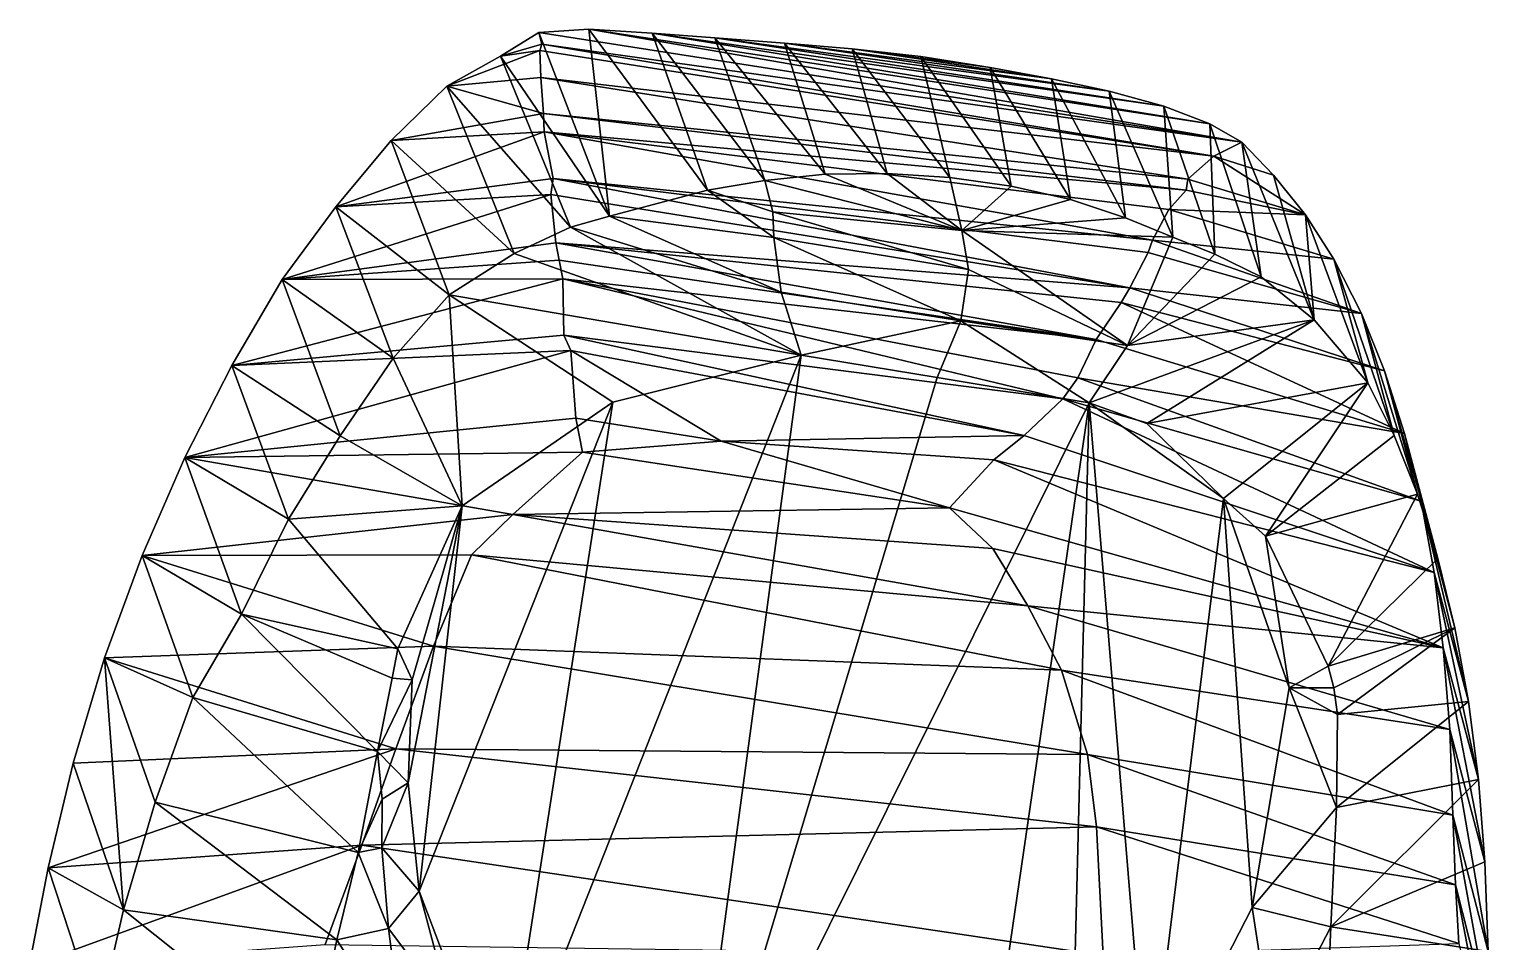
# Model space of a CAD drawing. Extents: x 0 to 165, y 0 to 73.
# Drawn here: x 57.27 to 76.86, y 53.76 to 65.95 of the extents above; entities that cross this region are included whole.
import ezdxf

# ---------------------------------------------------------------- set-up
doc = ezdxf.new("R2010")
doc.units = 0
doc.layers.get('0').update_dxf_attribs({"color": 1, "linetype": 'CONTINUOUS'})

msp = doc.modelspace()

# ---------------------------------------------------------------- linework, layer by layer
at = {"color": 2}
for points in [[(64.0839, 65.9064, 211.133), (65.0286, 63.4501, 216.038), (63.5721, 65.5891, 211.385)], [(64.1255, 65.7501, 210.682), (64.0839, 65.9064, 211.133), (63.5721, 65.5891, 211.385)], [(64.0839, 65.9064, 211.133), (64.754, 65.9476, 211.296), (65.0286, 63.4501, 216.038)], [(64.0839, 65.9064, 211.133), (73.4793, 64.4383, 209.969), (64.754, 65.9476, 211.296)], [(64.1255, 65.7501, 210.682), (73.4793, 64.4383, 209.969), (64.0839, 65.9064, 211.133)], [(64.754, 65.9476, 211.296), (66.3392, 63.7968, 215.852), (65.0286, 63.4501, 216.038)], [(64.754, 65.9476, 211.296), (73.0534, 64.6847, 210.205), (65.5972, 65.897, 211.534)], [(64.754, 65.9476, 211.296), (73.4793, 64.4383, 209.969), (73.0534, 64.6847, 210.205)], [(65.5972, 65.897, 211.534), (66.3392, 63.7968, 215.852), (64.754, 65.9476, 211.296)], [(65.5972, 65.897, 211.534), (67.1036, 63.9291, 215.7), (66.3392, 63.7968, 215.852)], [(65.5972, 65.897, 211.534), (72.4377, 64.9203, 210.602), (66.4373, 65.8332, 211.713)], [(65.5972, 65.897, 211.534), (73.0534, 64.6847, 210.205), (72.4377, 64.9203, 210.602)], [(66.4373, 65.8332, 211.713), (67.1036, 63.9291, 215.7), (65.5972, 65.897, 211.534)], [(66.4373, 65.8332, 211.713), (67.9122, 64.0098, 215.536), (67.1036, 63.9291, 215.7)], [(66.4373, 65.8332, 211.713), (71.7065, 65.1223, 210.951), (67.3664, 65.761, 211.719)], [(66.4373, 65.8332, 211.713), (72.4377, 64.9203, 210.602), (71.7065, 65.1223, 210.951)], [(67.3664, 65.761, 211.719), (67.9122, 64.0098, 215.536), (66.4373, 65.8332, 211.713)], [(62.8523, 65.1872, 211.257), (64.097, 65.6667, 210.514), (63.5721, 65.5891, 211.385)], [(64.097, 65.6667, 210.514), (64.1255, 65.7501, 210.682), (63.5721, 65.5891, 211.385)], [(64.097, 65.6667, 210.514), (73.1066, 64.2536, 209.169), (64.1255, 65.7501, 210.682)], [(64.1255, 65.7501, 210.682), (73.1066, 64.2536, 209.169), (73.4793, 64.4383, 209.969)], [(67.3664, 65.761, 211.719), (68.7414, 64.0219, 215.354), (67.9122, 64.0098, 215.536)], [(67.3664, 65.761, 211.719), (70.936, 65.2875, 211.233), (68.2727, 65.6874, 211.749)], [(67.3664, 65.761, 211.719), (71.7065, 65.1223, 210.951), (70.936, 65.2875, 211.233)], [(68.2727, 65.6874, 211.749), (68.7414, 64.0219, 215.354), (67.3664, 65.761, 211.719)], [(68.2727, 65.6874, 211.749), (69.5762, 63.9672, 215.182), (68.7414, 64.0219, 215.354)], [(68.2727, 65.6874, 211.749), (70.1158, 65.4359, 211.451), (69.1886, 65.5851, 211.611)], [(68.2727, 65.6874, 211.749), (70.936, 65.2875, 211.233), (70.1158, 65.4359, 211.451)], [(69.1886, 65.5851, 211.611), (69.5762, 63.9672, 215.182), (68.2727, 65.6874, 211.749)], [(63.5721, 65.5891, 211.385), (64.5047, 63.3044, 216.103), (62.8523, 65.1872, 211.257)], [(63.5721, 65.5891, 211.385), (65.0286, 63.4501, 216.038), (64.5047, 63.3044, 216.103)], [(69.1886, 65.5851, 211.611), (70.399, 63.8527, 215.029), (69.5762, 63.9672, 215.182)], [(70.1158, 65.4359, 211.451), (70.399, 63.8527, 215.029), (69.1886, 65.5851, 211.611)], [(70.1158, 65.4359, 211.451), (71.1906, 63.6729, 214.907), (70.399, 63.8527, 215.029)], [(70.936, 65.2875, 211.233), (71.1906, 63.6729, 214.907), (70.1158, 65.4359, 211.451)], [(62.8523, 65.1872, 211.257), (64.1479, 64.8218, 209.345), (64.1103, 65.3044, 209.966)], [(70.936, 65.2875, 211.233), (71.9239, 63.4296, 214.793), (71.1906, 63.6729, 214.907)], [(71.7065, 65.1223, 210.951), (71.9239, 63.4296, 214.793), (70.936, 65.2875, 211.233)], [(62.8523, 65.1872, 211.257), (63.7533, 62.9504, 216.041), (62.1078, 64.4633, 211.178)], [(62.1078, 64.4633, 211.178), (64.1479, 64.8218, 209.345), (62.8523, 65.1872, 211.257)], [(62.8523, 65.1872, 211.257), (64.5047, 63.3044, 216.103), (63.7533, 62.9504, 216.041)], [(71.7065, 65.1223, 210.951), (72.5576, 63.17, 214.579), (71.9239, 63.4296, 214.793)], [(72.4377, 64.9203, 210.602), (72.5576, 63.17, 214.579), (71.7065, 65.1223, 210.951)], [(72.4377, 64.9203, 210.602), (73.1181, 62.9413, 214.376), (72.5576, 63.17, 214.579)], [(62.1078, 64.4633, 211.178), (64.1567, 64.5797, 209.102), (64.1479, 64.8218, 209.345)], [(61.3702, 63.5744, 210.893), (64.1567, 64.5797, 209.102), (62.1078, 64.4633, 211.178)], [(62.1078, 64.4633, 211.178), (62.8863, 62.4008, 215.927), (61.3702, 63.5744, 210.893)], [(62.1078, 64.4633, 211.178), (63.7533, 62.9504, 216.041), (62.8863, 62.4008, 215.927)], [(60.6523, 62.6025, 210.409), (64.2462, 63.7391, 208.426), (61.3702, 63.5744, 210.893)], [(61.3702, 63.5744, 210.893), (62.1364, 61.5536, 215.599), (60.6523, 62.6025, 210.409)], [(61.3702, 63.5744, 210.893), (62.8863, 62.4008, 215.927), (62.1364, 61.5536, 215.599)], [(60.6523, 62.6025, 210.409), (61.4267, 60.5163, 215.249), (59.9806, 61.4569, 209.918)], [(60.6523, 62.6025, 210.409), (62.1364, 61.5536, 215.599), (61.4267, 60.5163, 215.249)], [(69.8332, 49.9452, 211.342), (71.4416, 60.9564, 215.759), (71.1765, 50.623, 211.332)], [(72.2236, 51.4948, 211.321), (71.1765, 50.623, 211.332), (71.4416, 60.9564, 215.759)], [(72.2236, 51.4948, 211.321), (73.2362, 59.6775, 214.628), (73.6202, 54.2125, 211.83)], [(76.3286, 57.9502, 211.471), (76.5106, 56.9636, 211.029), (74.757, 56.7923, 213.106)], [(76.5106, 56.9636, 211.029), (74.7453, 55.5463, 212.771), (74.757, 56.7923, 213.106)], [(76.6447, 55.9215, 210.568), (74.7453, 55.5463, 212.771), (76.5106, 56.9636, 211.029)], [(76.6447, 55.9215, 210.568), (74.6692, 53.9541, 212.2), (74.7453, 55.5463, 212.771)], [(76.6447, 55.9215, 210.568), (76.7299, 54.8225, 210.101), (74.6692, 53.9541, 212.2)], [(72.2236, 51.4948, 211.321), (73.6202, 54.2125, 211.83), (73.892, 52.4492, 211.962)]]:
    msp.add_polyline3d(points, close=True, dxfattribs=at)
at = {"color": 60}
for points in [[(64.1103, 65.3044, 209.966), (64.097, 65.6667, 210.514), (62.8523, 65.1872, 211.257)], [(64.1103, 65.3044, 209.966), (73.1066, 64.2536, 209.169), (64.097, 65.6667, 210.514)], [(64.1479, 64.8218, 209.345), (72.7602, 63.9465, 208.662), (64.1103, 65.3044, 209.966)], [(64.1103, 65.3044, 209.966), (72.7602, 63.9465, 208.662), (73.1066, 64.2536, 209.169)], [(73.0534, 64.6847, 210.205), (73.1181, 62.9413, 214.376), (72.4377, 64.9203, 210.602)], [(73.0534, 64.6847, 210.205), (73.737, 62.6382, 214.128), (73.1181, 62.9413, 214.376)], [(73.4793, 64.4383, 209.969), (73.737, 62.6382, 214.128), (73.0534, 64.6847, 210.205)], [(73.1066, 64.2536, 209.169), (73.9035, 63.9999, 209.648), (73.4793, 64.4383, 209.969)], [(73.1066, 64.2536, 209.169), (74.3309, 63.4697, 209.375), (73.9035, 63.9999, 209.648)], [(73.4793, 64.4383, 209.969), (74.4459, 62.0647, 213.739), (73.737, 62.6382, 214.128)], [(73.9035, 63.9999, 209.648), (74.4459, 62.0647, 213.739), (73.4793, 64.4383, 209.969)], [(73.9035, 63.9999, 209.648), (74.3309, 63.4697, 209.375), (74.4459, 62.0647, 213.739)], [(74.3309, 63.4697, 209.375), (72.5045, 63.5379, 208.135), (74.7111, 62.8766, 208.991)], [(74.3309, 63.4697, 209.375), (75.1644, 61.2245, 213.013), (74.4459, 62.0647, 213.739)], [(59.9806, 61.4569, 209.918), (64.4047, 62.6129, 207.606), (60.6523, 62.6025, 210.409)], [(59.3508, 60.2264, 209.328), (64.5127, 61.6574, 206.915), (59.9806, 61.4569, 209.918)], [(59.9806, 61.4569, 209.918), (60.7355, 59.4028, 214.711), (59.3508, 60.2264, 209.328)], [(59.9806, 61.4569, 209.918), (61.4267, 60.5163, 215.249), (60.7355, 59.4028, 214.711)], [(59.3508, 60.2264, 209.328), (60.11, 58.1334, 214.229), (58.7818, 58.917, 208.725)], [(59.3508, 60.2264, 209.328), (63.7345, 59.4645, 205.644), (64.6692, 60.2963, 205.969)], [(59.3508, 60.2264, 209.328), (60.7355, 59.4028, 214.711), (60.11, 58.1334, 214.229)]]:
    msp.add_polyline3d(points, close=True, dxfattribs=at)
at = {"color": 70}
for points in [[(72.7368, 63.7994, 208.407), (72.7602, 63.9465, 208.662), (64.1479, 64.8218, 209.345)], [(72.7368, 63.7994, 208.407), (64.1479, 64.8218, 209.345), (64.1567, 64.5797, 209.102)], [(64.2746, 63.953, 208.578), (64.1567, 64.5797, 209.102), (61.3702, 63.5744, 210.893)], [(64.2746, 63.953, 208.578), (72.2842, 63.1301, 207.785), (64.1567, 64.5797, 209.102)], [(72.7368, 63.7994, 208.407), (64.1567, 64.5797, 209.102), (72.5045, 63.5379, 208.135)], [(72.2842, 63.1301, 207.785), (72.5045, 63.5379, 208.135), (64.1567, 64.5797, 209.102)], [(72.7602, 63.9465, 208.662), (74.3309, 63.4697, 209.375), (73.1066, 64.2536, 209.169)], [(64.2462, 63.7391, 208.426), (64.2746, 63.953, 208.578), (61.3702, 63.5744, 210.893)], [(64.2462, 63.7391, 208.426), (71.9819, 62.4908, 207.317), (64.2746, 63.953, 208.578)], [(64.2746, 63.953, 208.578), (71.9819, 62.4908, 207.317), (72.2298, 62.963, 207.674)], [(72.2298, 62.963, 207.674), (72.2842, 63.1301, 207.785), (64.2746, 63.953, 208.578)], [(72.7368, 63.7994, 208.407), (74.3309, 63.4697, 209.375), (72.7602, 63.9465, 208.662)], [(64.31, 63.0962, 207.955), (64.2462, 63.7391, 208.426), (60.6523, 62.6025, 210.409)], [(64.31, 63.0962, 207.955), (71.9819, 62.4908, 207.317), (64.2462, 63.7391, 208.426)], [(72.7368, 63.7994, 208.407), (72.5045, 63.5379, 208.135), (74.3309, 63.4697, 209.375)], [(72.5045, 63.5379, 208.135), (72.2842, 63.1301, 207.785), (74.7111, 62.8766, 208.991)], [(74.7111, 62.8766, 208.991), (75.1644, 61.2245, 213.013), (74.3309, 63.4697, 209.375)], [(64.3545, 62.8624, 207.776), (64.31, 63.0962, 207.955), (60.6523, 62.6025, 210.409)], [(64.31, 63.0962, 207.955), (71.5332, 61.8033, 206.769), (71.8687, 62.2985, 207.153)], [(64.3545, 62.8624, 207.776), (71.5332, 61.8033, 206.769), (64.31, 63.0962, 207.955)], [(72.2298, 62.963, 207.674), (75.0795, 62.1501, 208.722), (72.2842, 63.1301, 207.785)], [(74.7111, 62.8766, 208.991), (72.2842, 63.1301, 207.785), (75.0795, 62.1501, 208.722)], [(72.2298, 62.963, 207.674), (71.9819, 62.4908, 207.317), (75.0795, 62.1501, 208.722)], [(74.7111, 62.8766, 208.991), (75.5167, 60.5187, 212.668), (75.1644, 61.2245, 213.013)], [(75.0795, 62.1501, 208.722), (75.5167, 60.5187, 212.668), (74.7111, 62.8766, 208.991)], [(64.4047, 62.6129, 207.606), (64.3545, 62.8624, 207.776), (60.6523, 62.6025, 210.409)], [(64.4047, 62.6129, 207.606), (71.5332, 61.8033, 206.769), (64.3545, 62.8624, 207.776)], [(64.4047, 62.6129, 207.606), (71.0867, 61.0081, 206.164), (71.2869, 61.2916, 206.373)], [(75.0795, 62.1501, 208.722), (71.9819, 62.4908, 207.317), (75.3884, 61.3816, 208.309)], [(75.0795, 62.1501, 208.722), (75.8296, 59.7337, 212.294), (75.5167, 60.5187, 212.668)], [(75.3884, 61.3816, 208.309), (75.8296, 59.7337, 212.294), (75.0795, 62.1501, 208.722)], [(75.3884, 61.3816, 208.309), (76.1009, 58.8756, 211.894), (75.8296, 59.7337, 212.294)], [(75.6536, 60.5467, 207.854), (76.1009, 58.8756, 211.894), (75.3884, 61.3816, 208.309)], [(75.6536, 60.5467, 207.854), (71.2869, 61.2916, 206.373), (75.8754, 59.6442, 207.377)], [(75.6536, 60.5467, 207.854), (76.3286, 57.9502, 211.471), (76.1009, 58.8756, 211.894)], [(58.7818, 58.917, 208.725), (63.7345, 59.4645, 205.644), (59.3508, 60.2264, 209.328)], [(58.7818, 58.917, 208.725), (59.4591, 57.017, 213.227), (58.2764, 57.5487, 208.099)], [(58.7818, 58.917, 208.725), (58.2764, 57.5487, 208.099), (62.6743, 57.7046, 204.877)], [(58.7818, 58.917, 208.725), (60.11, 58.1334, 214.229), (59.4591, 57.017, 213.227)], [(58.2764, 57.5487, 208.099), (62.1736, 56.3313, 204.318), (62.6743, 57.7046, 204.877)], [(58.2764, 57.5487, 208.099), (58.5303, 54.182, 212.177), (57.858, 56.1398, 207.546)], [(58.2764, 57.5487, 208.099), (59.4591, 57.017, 213.227), (58.9567, 55.6191, 212.697)]]:
    msp.add_polyline3d(points, close=True, dxfattribs=at)
at = {"color": 20}
for points in [[(67.1036, 63.9291, 215.7), (67.2106, 63.5074, 216.197), (66.3392, 63.7968, 215.852)], [(69.739, 63.2595, 215.66), (67.1036, 63.9291, 215.7), (67.9122, 64.0098, 215.536)], [(67.1036, 63.9291, 215.7), (69.739, 63.2595, 215.66), (67.2106, 63.5074, 216.197)], [(67.9122, 64.0098, 215.536), (68.7414, 64.0219, 215.354), (69.739, 63.2595, 215.66)], [(69.739, 63.2595, 215.66), (68.7414, 64.0219, 215.354), (69.5762, 63.9672, 215.182)], [(69.5762, 63.9672, 215.182), (70.399, 63.8527, 215.029), (69.739, 63.2595, 215.66)], [(70.399, 63.8527, 215.029), (71.1906, 63.6729, 214.907), (69.739, 63.2595, 215.66)], [(66.3392, 63.7968, 215.852), (67.2251, 63.1661, 216.43), (65.0286, 63.4501, 216.038)], [(66.3392, 63.7968, 215.852), (67.2106, 63.5074, 216.197), (67.2251, 63.1661, 216.43)], [(71.1906, 63.6729, 214.907), (71.9239, 63.4296, 214.793), (69.739, 63.2595, 215.66)], [(69.739, 63.2595, 215.66), (71.9239, 63.4296, 214.793), (72.5576, 63.17, 214.579)], [(69.739, 63.2595, 215.66), (72.5576, 63.17, 214.579), (71.9529, 61.7212, 215.51)], [(71.9529, 61.7212, 215.51), (69.826, 62.7368, 215.992), (69.739, 63.2595, 215.66)], [(62.8863, 62.4008, 215.927), (63.7533, 62.9504, 216.041), (67.5894, 61.5937, 216.553)], [(62.8863, 62.4008, 215.927), (63.058, 59.5782, 215.405), (62.1364, 61.5536, 215.599)], [(71.9529, 61.7212, 215.51), (71.4416, 60.9564, 215.759), (69.7247, 62.0525, 216.147)], [(72.2087, 60.6791, 215.422), (71.4416, 60.9564, 215.759), (74.4459, 62.0647, 213.739)], [(71.9529, 61.7212, 215.51), (74.4459, 62.0647, 213.739), (71.4416, 60.9564, 215.759)], [(72.2087, 60.6791, 215.422), (74.4459, 62.0647, 213.739), (75.1644, 61.2245, 213.013)], [(61.4267, 60.5163, 215.249), (62.1364, 61.5536, 215.599), (63.058, 59.5782, 215.405)], [(71.4416, 60.9564, 215.759), (66.0412, 50.0938, 211.898), (69.4071, 61.293, 216.178)], [(72.2087, 60.6791, 215.422), (75.1644, 61.2245, 213.013), (73.2362, 59.6775, 214.628)], [(73.2362, 59.6775, 214.628), (75.1644, 61.2245, 213.013), (73.7964, 59.1724, 214.059)], [(63.058, 59.5782, 215.405), (65.0733, 60.9666, 216.236), (62.4855, 54.4288, 213.316)], [(71.4416, 60.9564, 215.759), (73.2362, 59.6775, 214.628), (72.2236, 51.4948, 211.321)], [(72.2087, 60.6791, 215.422), (73.2362, 59.6775, 214.628), (71.4416, 60.9564, 215.759)], [(61.4267, 60.5163, 215.249), (63.058, 59.5782, 215.405), (60.7355, 59.4028, 214.711)], [(62.1994, 57.6697, 214.985), (60.7355, 59.4028, 214.711), (63.058, 59.5782, 215.405)], [(60.7355, 59.4028, 214.711), (62.1994, 57.6697, 214.985), (60.11, 58.1334, 214.229)], [(61.929, 56.2969, 214.758), (59.4591, 57.017, 213.227), (60.11, 58.1334, 214.229)], [(62.1218, 57.2752, 215.013), (60.11, 58.1334, 214.229), (62.1994, 57.6697, 214.985)], [(62.1218, 57.2752, 215.013), (61.929, 56.2969, 214.758), (60.11, 58.1334, 214.229)], [(62.1218, 57.2752, 215.013), (62.1994, 57.6697, 214.985), (62.392, 57.2531, 214.418)], [(62.1218, 57.2752, 215.013), (62.392, 57.2531, 214.418), (61.929, 56.2969, 214.758)], [(61.9917, 55.6616, 214.781), (61.668, 54.9449, 214.558), (61.929, 56.2969, 214.758)], [(61.929, 56.2969, 214.758), (62.3353, 55.8778, 213.848), (61.9917, 55.6616, 214.781)], [(61.9917, 55.6616, 214.781), (62.3353, 55.8778, 213.848), (61.986, 55.0082, 214.545)]]:
    msp.add_polyline3d(points, close=True, dxfattribs=at)
at = {"color": 1}
for points in [[(69.826, 62.7368, 215.992), (67.2106, 63.5074, 216.197), (69.739, 63.2595, 215.66)], [(69.826, 62.7368, 215.992), (67.2251, 63.1661, 216.43), (67.2106, 63.5074, 216.197)], [(63.7533, 62.9504, 216.041), (64.5047, 63.3044, 216.103), (67.5894, 61.5937, 216.553)], [(64.5047, 63.3044, 216.103), (65.0286, 63.4501, 216.038), (67.3213, 62.4354, 216.63)], [(64.5047, 63.3044, 216.103), (67.3213, 62.4354, 216.63), (67.5894, 61.5937, 216.553)], [(65.0286, 63.4501, 216.038), (67.2251, 63.1661, 216.43), (67.3213, 62.4354, 216.63)], [(67.2251, 63.1661, 216.43), (69.826, 62.7368, 215.992), (69.7247, 62.0525, 216.147)], [(67.3213, 62.4354, 216.63), (67.2251, 63.1661, 216.43), (69.7247, 62.0525, 216.147)], [(69.7247, 62.0525, 216.147), (69.826, 62.7368, 215.992), (71.9529, 61.7212, 215.51)], [(65.0733, 60.9666, 216.236), (62.8863, 62.4008, 215.927), (67.5894, 61.5937, 216.553)], [(65.0733, 60.9666, 216.236), (63.058, 59.5782, 215.405), (62.8863, 62.4008, 215.927)], [(67.5894, 61.5937, 216.553), (67.3213, 62.4354, 216.63), (69.7247, 62.0525, 216.147)], [(67.5894, 61.5937, 216.553), (69.7247, 62.0525, 216.147), (69.4071, 61.293, 216.178)], [(69.4071, 61.293, 216.178), (69.7247, 62.0525, 216.147), (71.4416, 60.9564, 215.759)], [(65.0733, 60.9666, 216.236), (67.5894, 61.5937, 216.553), (63.5984, 51.4888, 212.442)], [(69.4071, 61.293, 216.178), (66.0412, 50.0938, 211.898), (67.5894, 61.5937, 216.553)]]:
    msp.add_polyline3d(points, close=True, dxfattribs=at)
at = {"color": 80}
for points in [[(71.8687, 62.2985, 207.153), (71.9819, 62.4908, 207.317), (64.31, 63.0962, 207.955)], [(64.4171, 61.8608, 207.057), (64.4047, 62.6129, 207.606), (59.9806, 61.4569, 209.918)], [(71.2869, 61.2916, 206.373), (71.5332, 61.8033, 206.769), (64.4047, 62.6129, 207.606)], [(64.4171, 61.8608, 207.057), (71.0867, 61.0081, 206.164), (64.4047, 62.6129, 207.606)], [(71.8687, 62.2985, 207.153), (75.3884, 61.3816, 208.309), (71.9819, 62.4908, 207.317)], [(71.5332, 61.8033, 206.769), (75.6536, 60.5467, 207.854), (71.8687, 62.2985, 207.153)], [(71.8687, 62.2985, 207.153), (75.6536, 60.5467, 207.854), (75.3884, 61.3816, 208.309)], [(64.5127, 61.6574, 206.915), (64.4171, 61.8608, 207.057), (59.9806, 61.4569, 209.918)], [(64.4171, 61.8608, 207.057), (70.5709, 60.5176, 205.79), (71.0867, 61.0081, 206.164)], [(64.5127, 61.6574, 206.915), (70.5709, 60.5176, 205.79), (64.4171, 61.8608, 207.057)], [(71.5332, 61.8033, 206.769), (71.2869, 61.2916, 206.373), (75.6536, 60.5467, 207.854)], [(64.5783, 60.7503, 206.333), (64.5127, 61.6574, 206.915), (59.3508, 60.2264, 209.328)], [(64.5783, 60.7503, 206.333), (66.522, 60.4425, 205.914), (64.5127, 61.6574, 206.915)], [(75.8754, 59.6442, 207.377), (76.3286, 57.9502, 211.471), (75.6536, 60.5467, 207.854)], [(75.8754, 59.6442, 207.377), (76.5106, 56.9636, 211.029), (76.3286, 57.9502, 211.471)], [(76.0492, 58.6879, 206.861), (76.5106, 56.9636, 211.029), (75.8754, 59.6442, 207.377)], [(76.0492, 58.6879, 206.861), (76.6447, 55.9215, 210.568), (76.5106, 56.9636, 211.029)], [(76.1732, 57.6825, 206.312), (76.6447, 55.9215, 210.568), (76.0492, 58.6879, 206.861)], [(76.1732, 57.6825, 206.312), (70.6216, 58.2419, 204.313), (76.2592, 56.5902, 205.83)], [(76.1732, 57.6825, 206.312), (76.7299, 54.8225, 210.101), (76.6447, 55.9215, 210.568)], [(57.858, 56.1398, 207.546), (62.1736, 56.3313, 204.318), (58.2764, 57.5487, 208.099)], [(57.858, 56.1398, 207.546), (57.5263, 54.7428, 207.028), (62.1736, 56.3313, 204.318)], [(57.858, 56.1398, 207.546), (58.5303, 54.182, 212.177), (57.5263, 54.7428, 207.028)], [(57.5263, 54.7428, 207.028), (57.2732, 53.4274, 206.452), (61.7174, 55.0444, 203.872)], [(57.5263, 54.7428, 207.028), (58.1919, 52.705, 211.71), (57.2732, 53.4274, 206.452)], [(57.5263, 54.7428, 207.028), (58.5303, 54.182, 212.177), (58.1919, 52.705, 211.71)]]:
    msp.add_polyline3d(points, close=True, dxfattribs=at)
at = {"color": 30}
for points in [[(72.5576, 63.17, 214.579), (73.1181, 62.9413, 214.376), (71.9529, 61.7212, 215.51)], [(73.1181, 62.9413, 214.376), (73.737, 62.6382, 214.128), (71.9529, 61.7212, 215.51)], [(74.4459, 62.0647, 213.739), (71.9529, 61.7212, 215.51), (73.737, 62.6382, 214.128)], [(73.7964, 59.1724, 214.059), (75.1644, 61.2245, 213.013), (75.5167, 60.5187, 212.668)], [(62.392, 57.2531, 214.418), (62.1994, 57.6697, 214.985), (63.058, 59.5782, 215.405)], [(62.392, 57.2531, 214.418), (63.058, 59.5782, 215.405), (62.3353, 55.8778, 213.848)], [(62.4855, 54.4288, 213.316), (62.3353, 55.8778, 213.848), (63.058, 59.5782, 215.405)], [(73.7964, 59.1724, 214.059), (74.111, 57.1495, 213), (73.2362, 59.6775, 214.628)], [(73.7964, 59.1724, 214.059), (75.8296, 59.7337, 212.294), (74.6355, 57.436, 213.281)], [(74.6355, 57.436, 213.281), (76.3286, 57.9502, 211.471), (74.7108, 57.1476, 213.167)], [(74.6355, 57.436, 213.281), (74.7108, 57.1476, 213.167), (74.111, 57.1495, 213)], [(62.392, 57.2531, 214.418), (62.3353, 55.8778, 213.848), (61.929, 56.2969, 214.758)], [(59.4591, 57.017, 213.227), (61.668, 54.9449, 214.558), (58.9567, 55.6191, 212.697)], [(59.4591, 57.017, 213.227), (61.929, 56.2969, 214.758), (61.668, 54.9449, 214.558)], [(61.986, 55.0082, 214.545), (62.3353, 55.8778, 213.848), (62.4855, 54.4288, 213.316)], [(61.986, 55.0082, 214.545), (61.668, 54.9449, 214.558), (61.9917, 55.6616, 214.781)], [(61.383, 53.7791, 214.138), (61.668, 54.9449, 214.558), (62.0739, 53.9307, 214.106)], [(61.986, 55.0082, 214.545), (62.0739, 53.9307, 214.106), (61.668, 54.9449, 214.558)], [(62.4855, 54.4288, 213.316), (62.0739, 53.9307, 214.106), (61.986, 55.0082, 214.545)], [(62.4855, 54.4288, 213.316), (62.9174, 52.8116, 212.75), (62.0739, 53.9307, 214.106)], [(61.0449, 52.1743, 213.563), (58.5303, 54.182, 212.177), (61.383, 53.7791, 214.138)], [(62.0739, 53.9307, 214.106), (62.2725, 52.371, 213.469), (61.383, 53.7791, 214.138)], [(61.383, 53.7791, 214.138), (62.2725, 52.371, 213.469), (61.0449, 52.1743, 213.563)]]:
    msp.add_polyline3d(points, close=True, dxfattribs=at)
at = {"color": 40}
for points in [[(63.5984, 51.4888, 212.442), (67.5894, 61.5937, 216.553), (66.0412, 50.0938, 211.898)], [(63.5984, 51.4888, 212.442), (62.4855, 54.4288, 213.316), (65.0733, 60.9666, 216.236)], [(66.0412, 50.0938, 211.898), (71.4416, 60.9564, 215.759), (69.8332, 49.9452, 211.342)], [(75.5167, 60.5187, 212.668), (75.8296, 59.7337, 212.294), (73.7964, 59.1724, 214.059)], [(74.111, 57.1495, 213), (73.6202, 54.2125, 211.83), (73.2362, 59.6775, 214.628)], [(76.1009, 58.8756, 211.894), (74.6355, 57.436, 213.281), (75.8296, 59.7337, 212.294)], [(74.111, 57.1495, 213), (73.7964, 59.1724, 214.059), (74.6355, 57.436, 213.281)], [(76.1009, 58.8756, 211.894), (76.3286, 57.9502, 211.471), (74.6355, 57.436, 213.281)], [(74.757, 56.7923, 213.106), (74.7108, 57.1476, 213.167), (76.3286, 57.9502, 211.471)], [(58.9567, 55.6191, 212.697), (58.5303, 54.182, 212.177), (58.2764, 57.5487, 208.099)], [(74.111, 57.1495, 213), (74.7453, 55.5463, 212.771), (73.6202, 54.2125, 211.83)], [(74.111, 57.1495, 213), (74.757, 56.7923, 213.106), (74.7453, 55.5463, 212.771)], [(74.757, 56.7923, 213.106), (74.111, 57.1495, 213), (74.7108, 57.1476, 213.167)], [(58.9567, 55.6191, 212.697), (61.383, 53.7791, 214.138), (58.5303, 54.182, 212.177)], [(58.9567, 55.6191, 212.697), (61.668, 54.9449, 214.558), (61.383, 53.7791, 214.138)], [(74.6692, 53.9541, 212.2), (73.6202, 54.2125, 211.83), (74.7453, 55.5463, 212.771)], [(74.6692, 53.9541, 212.2), (76.7299, 54.8225, 210.101), (76.7706, 53.6239, 209.679)], [(63.5984, 51.4888, 212.442), (62.9174, 52.8116, 212.75), (62.4855, 54.4288, 213.316)], [(58.5303, 54.182, 212.177), (61.0449, 52.1743, 213.563), (58.1919, 52.705, 211.71)], [(73.892, 52.4492, 211.962), (73.6202, 54.2125, 211.83), (74.6692, 53.9541, 212.2)], [(62.9174, 52.8116, 212.75), (62.2725, 52.371, 213.469), (62.0739, 53.9307, 214.106)], [(74.6692, 53.9541, 212.2), (74.569, 51.5729, 211.597), (73.892, 52.4492, 211.962)], [(74.6692, 53.9541, 212.2), (76.7706, 53.6239, 209.679), (74.569, 51.5729, 211.597)]]:
    msp.add_polyline3d(points, close=True, dxfattribs=at)
at = {"color": 3}
for points in [[(70.5709, 60.5176, 205.79), (64.5127, 61.6574, 206.915), (66.522, 60.4425, 205.914)], [(71.0867, 61.0081, 206.164), (75.8754, 59.6442, 207.377), (71.2869, 61.2916, 206.373)], [(70.5709, 60.5176, 205.79), (76.0492, 58.6879, 206.861), (71.0867, 61.0081, 206.164)], [(71.0867, 61.0081, 206.164), (76.0492, 58.6879, 206.861), (75.8754, 59.6442, 207.377)], [(64.6692, 60.2963, 205.969), (64.5783, 60.7503, 206.333), (59.3508, 60.2264, 209.328)], [(64.6692, 60.2963, 205.969), (66.522, 60.4425, 205.914), (64.5783, 60.7503, 206.333)], [(66.522, 60.4425, 205.914), (64.6692, 60.2963, 205.969), (69.5715, 59.5549, 205.09)], [(66.522, 60.4425, 205.914), (70.1658, 60.1932, 205.542), (70.5709, 60.5176, 205.79)], [(69.5715, 59.5549, 205.09), (70.1658, 60.1932, 205.542), (66.522, 60.4425, 205.914)], [(70.1658, 60.1932, 205.542), (76.0492, 58.6879, 206.861), (70.5709, 60.5176, 205.79)], [(63.7345, 59.4645, 205.644), (69.5715, 59.5549, 205.09), (64.6692, 60.2963, 205.969)], [(69.5715, 59.5549, 205.09), (76.1732, 57.6825, 206.312), (70.1658, 60.1932, 205.542)], [(70.1658, 60.1932, 205.542), (76.1732, 57.6825, 206.312), (76.0492, 58.6879, 206.861)], [(63.1818, 58.9226, 205.425), (63.7345, 59.4645, 205.644), (58.7818, 58.917, 208.725)], [(63.7345, 59.4645, 205.644), (70.6216, 58.2419, 204.313), (70.1518, 59.009, 204.754)], [(63.1818, 58.9226, 205.425), (58.7818, 58.917, 208.725), (62.6743, 57.7046, 204.877)], [(62.6743, 57.7046, 204.877), (71.0694, 57.3838, 203.864), (63.1818, 58.9226, 205.425)], [(62.6743, 57.7046, 204.877), (62.1736, 56.3313, 204.318), (71.4168, 56.2558, 203.409)], [(62.6743, 57.7046, 204.877), (71.4168, 56.2558, 203.409), (71.0694, 57.3838, 203.864)], [(76.2592, 56.5902, 205.83), (76.7299, 54.8225, 210.101), (76.1732, 57.6825, 206.312)], [(76.2592, 56.5902, 205.83), (71.0694, 57.3838, 203.864), (76.2983, 55.4437, 205.368)], [(76.2983, 55.4437, 205.368), (71.0694, 57.3838, 203.864), (71.4168, 56.2558, 203.409)], [(76.2592, 56.5902, 205.83), (76.7706, 53.6239, 209.679), (76.7299, 54.8225, 210.101)], [(76.2983, 55.4437, 205.368), (76.7706, 53.6239, 209.679), (76.2592, 56.5902, 205.83)], [(76.2983, 55.4437, 205.368), (71.4168, 56.2558, 203.409), (76.3376, 54.5129, 205.018)], [(76.2983, 55.4437, 205.368), (76.8072, 52.6464, 209.339), (76.7706, 53.6239, 209.679)], [(76.3376, 54.5129, 205.018), (76.8072, 52.6464, 209.339), (76.2983, 55.4437, 205.368)], [(76.3376, 54.5129, 205.018), (71.5386, 55.2907, 203.026), (76.3818, 53.7311, 204.648)], [(76.3376, 54.5129, 205.018), (76.8598, 51.7981, 209.044), (76.8072, 52.6464, 209.339)]]:
    msp.add_polyline3d(points, close=True, dxfattribs=at)
at = {"color": 100}
for points in [[(70.1518, 59.009, 204.754), (69.5715, 59.5549, 205.09), (63.7345, 59.4645, 205.644)], [(70.1518, 59.009, 204.754), (76.1732, 57.6825, 206.312), (69.5715, 59.5549, 205.09)], [(70.6216, 58.2419, 204.313), (63.7345, 59.4645, 205.644), (63.1818, 58.9226, 205.425)], [(70.1518, 59.009, 204.754), (70.6216, 58.2419, 204.313), (76.1732, 57.6825, 206.312)], [(71.0694, 57.3838, 203.864), (70.6216, 58.2419, 204.313), (63.1818, 58.9226, 205.425)], [(70.6216, 58.2419, 204.313), (71.0694, 57.3838, 203.864), (76.2592, 56.5902, 205.83)], [(62.1736, 56.3313, 204.318), (57.5263, 54.7428, 207.028), (61.7174, 55.0444, 203.872)], [(61.7174, 55.0444, 203.872), (71.6269, 53.5699, 202.27), (71.5386, 55.2907, 203.026)], [(76.3818, 53.7311, 204.648), (71.5386, 55.2907, 203.026), (71.6269, 53.5699, 202.27)], [(61.7174, 55.0444, 203.872), (57.2732, 53.4274, 206.452), (61.2263, 53.7194, 203.33)], [(76.3818, 53.7311, 204.648), (76.8598, 51.7981, 209.044), (76.3376, 54.5129, 205.018)]]:
    msp.add_polyline3d(points, close=True, dxfattribs=at)
at = {"color": 110}
for points in [[(71.5386, 55.2907, 203.026), (62.1736, 56.3313, 204.318), (61.7174, 55.0444, 203.872)], [(71.5386, 55.2907, 203.026), (71.4168, 56.2558, 203.409), (62.1736, 56.3313, 204.318)], [(71.5386, 55.2907, 203.026), (76.3376, 54.5129, 205.018), (71.4168, 56.2558, 203.409)], [(71.6269, 53.5699, 202.27), (61.7174, 55.0444, 203.872), (61.2263, 53.7194, 203.33)]]:
    msp.add_polyline3d(points, close=True, dxfattribs=at)

doc.saveas('drawing.dxf')
